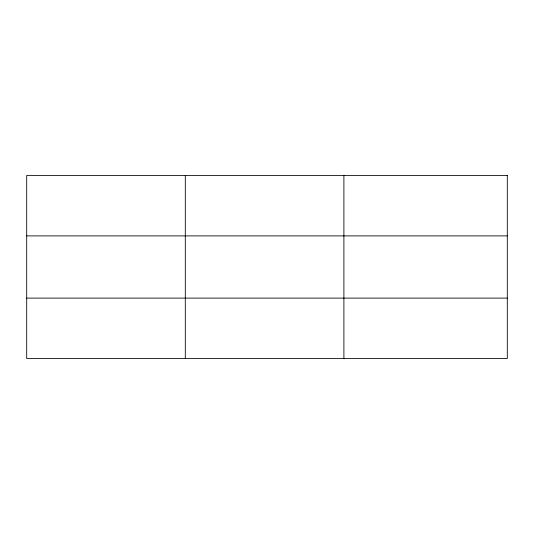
<?xml version="1.0" encoding="UTF-8"?>
<svg xmlns="http://www.w3.org/2000/svg" width="534" height="534" viewBox="0 0 534 534"><rect width="100%" height="100%" fill="white"/><g stroke="black" fill="none" stroke-linecap="round" stroke-linejoin="round"><path stroke-width="0.8" d="M185.298 358.508L185.298 175.492M343.896 358.508L343.896 175.492M26.7 235.888L507.3 235.888M26.7 298.112L507.3 298.112M507.3 175.492L507.3 358.508L26.7 358.508L26.7 175.492L507.3 175.492"/></g></svg>
